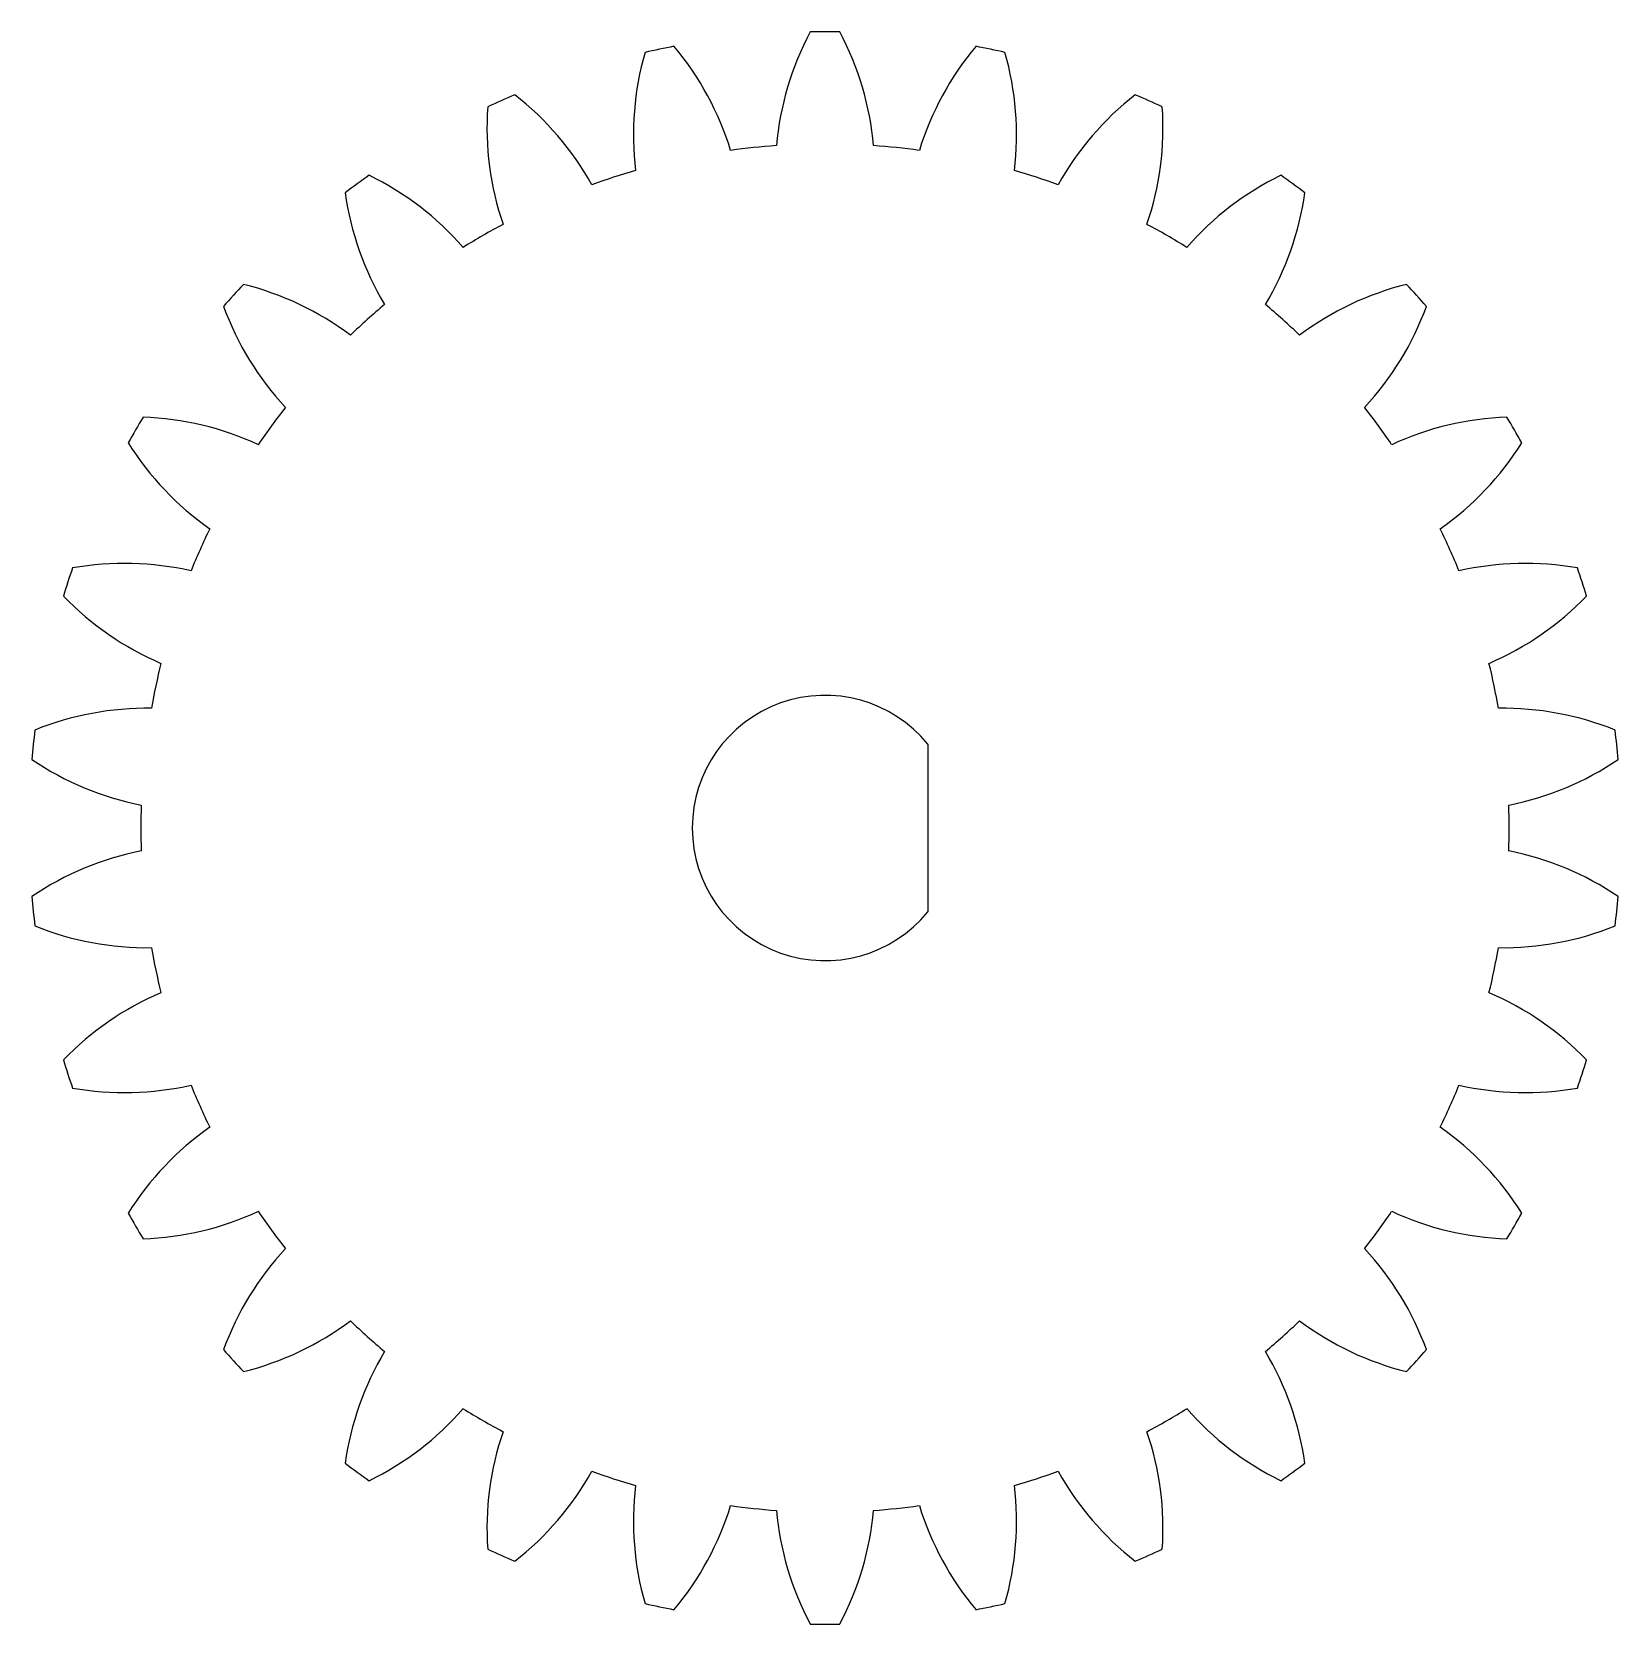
# Model space of a CAD drawing. Header units: millimetres. Extents: x -24.1 to 23.7, y -27.9 to 20.1.
import ezdxf

# ---------------------------------------------------------------- set-up
doc = ezdxf.new("R2010")
doc.units = ezdxf.units.MM

msp = doc.modelspace()

# ---------------------------------------------------------------- linework, layer by layer
at = {"color": 7, "linetype": 'Continuous', "lineweight": 25}
msp.add_line((2.931, -1.422), (2.931, -6.478), dxfattribs=at)
for centre, radius, start, end in [((7.33, 15.819), 9, 151.9852, 174.8789), ((-0.169, -3.95), 24, 88.9341, 91.0659), ((-7.668, 15.819), 9, 5.1211, 28.0148), ((3.056, 16.946), 9, 163.9852, 186.8789), ((-0.169, -3.95), 24, 100.9341, 103.0659), ((-11.614, 13.827), 9, 17.1211, 40.0148), ((11.277, 13.827), 9, 139.9852, 162.8789), ((-0.169, -3.95), 24, 76.9341, 79.0659), ((-3.394, 16.946), 9, 353.1211, 16.0148), ((-1.359, 17.16), 9, 175.9852, 198.8789), ((-0.169, -3.95), 24, 112.9341, 115.0659), ((-15.06, 11.059), 9, 29.1211, 52.0148), ((14.723, 11.059), 9, 127.9852, 150.8789), ((-0.169, -3.95), 24, 64.9341, 67.0659), ((1.021, 17.16), 9, 341.1211, 4.0148), ((-0.169, -3.95), 20.624, 94.0736, 97.9264), ((-0.169, -3.95), 20.624, 82.0736, 85.9264), ((-0.169, -3.95), 20.624, 106.0736, 109.9264), ((-0.169, -3.95), 20.624, 70.0736, 73.9264), ((-0.169, -3.95), 24, 124.9341, 127.0659), ((-17.855, 7.635), 9, 41.1211, 64.0148), ((17.518, 7.635), 9, 115.9852, 138.8789), ((-0.169, -3.95), 24, 52.9341, 55.0659), ((-5.721, 16.451), 9, 187.9852, 210.8789), ((5.384, 16.451), 9, 329.1211, 352.0148), ((-0.169, -3.95), 20.624, 118.0736, 121.9264), ((-0.169, -3.95), 20.624, 58.0736, 61.9264), ((-0.169, -3.95), 24, 136.9341, 139.0659), ((-19.877, 3.705), 9, 53.1211, 76.0148), ((19.54, 3.705), 9, 103.9852, 126.8789), ((-0.169, -3.95), 24, 40.9341, 43.0659), ((-9.842, 14.851), 9, 199.9852, 222.8789), ((-0.169, -3.95), 20.624, 130.0736, 133.9264), ((-0.169, -3.95), 20.624, 46.0736, 49.9264), ((9.504, 14.851), 9, 317.1211, 340.0148), ((-0.169, -3.95), 20.624, 142.0736, 145.9264), ((-0.169, -3.95), 20.624, 34.0736, 37.9264), ((-0.169, -3.95), 24, 148.9341, 151.0659), ((-21.038, -0.56), 9, 65.1211, 88.0148), ((20.701, -0.56), 9, 91.9852, 114.8789), ((-0.169, -3.95), 24, 28.9341, 31.0659), ((-13.539, 12.429), 9, 211.9852, 234.8789), ((13.202, 12.429), 9, 305.1211, 328.0148), ((-0.169, -3.95), 20.624, 154.0736, 157.9264), ((-0.169, -3.95), 20.624, 22.0736, 25.9264), ((-0.169, -3.95), 24, 160.9341, 163.0659), ((-21.287, -4.973), 9, 77.1211, 100.0148), ((20.95, -4.973), 9, 79.9852, 102.8789), ((-0.169, -3.95), 24, 16.9341, 19.0659), ((-16.652, 9.291), 9, 223.9852, 246.8789), ((16.315, 9.291), 9, 293.1211, 316.0148), ((-0.169, -3.95), 20.624, 166.0736, 169.9264), ((-0.169, -3.95), 20.624, 10.0736, 13.9264), ((-0.169, -3.95), 4, 39.195, 320.805), ((-20.613, -9.341), 9, 89.1211, 112.0148), ((20.275, -9.341), 9, 67.9852, 90.8789), ((-0.169, -3.95), 24, 172.9341, 175.0659), ((-0.169, -3.95), 24, 4.9341, 7.0659), ((-19.045, 5.574), 9, 235.9852, 258.8789), ((18.708, 5.574), 9, 281.1211, 304.0148), ((-0.169, -3.95), 20.624, 178.0736, 181.9264), ((-0.169, -3.95), 20.624, 358.0736, 1.9264), ((-19.045, -13.474), 9, 101.1211, 124.0148), ((18.708, -13.474), 9, 55.9852, 78.8789), ((-0.169, -3.95), 24, 184.9341, 187.0659), ((-0.169, -3.95), 24, 352.9341, 355.0659), ((-20.613, 1.442), 9, 247.9852, 270.8789), ((20.275, 1.442), 9, 269.1211, 292.0148), ((-0.169, -3.95), 20.624, 190.0736, 193.9264), ((-0.169, -3.95), 20.624, 346.0736, 349.9264), ((-16.652, -17.191), 9, 113.1211, 136.0148), ((16.315, -17.191), 9, 43.9852, 66.8789), ((-0.169, -3.95), 24, 196.9341, 199.0659), ((-0.169, -3.95), 24, 340.9341, 343.0659), ((-21.287, -2.927), 9, 259.9852, 282.8789), ((-0.169, -3.95), 20.624, 202.0736, 205.9264), ((-0.169, -3.95), 20.624, 334.0736, 337.9264), ((20.95, -2.927), 9, 257.1211, 280.0148), ((-13.539, -20.329), 9, 125.1211, 148.0148), ((13.202, -20.329), 9, 31.9852, 54.8789), ((-0.169, -3.95), 24, 208.9341, 211.0659), ((-21.038, -7.34), 9, 271.9852, 294.8789), ((-0.169, -3.95), 20.624, 214.0736, 217.9264), ((-0.169, -3.95), 20.624, 322.0736, 325.9264), ((20.701, -7.34), 9, 245.1211, 268.0148), ((-0.169, -3.95), 24, 328.9341, 331.0659), ((-9.842, -22.751), 9, 137.1211, 160.0148), ((9.504, -22.751), 9, 19.9852, 42.8789), ((-19.877, -11.605), 9, 283.9852, 306.8789), ((-0.169, -3.95), 20.624, 226.0736, 229.9264), ((-0.169, -3.95), 20.624, 310.0736, 313.9264), ((19.54, -11.605), 9, 233.1211, 256.0148), ((-0.169, -3.95), 24, 220.9341, 223.0659), ((-0.169, -3.95), 24, 316.9341, 319.0659), ((-5.721, -24.351), 9, 149.1211, 172.0148), ((5.384, -24.351), 9, 7.9852, 30.8789), ((-17.855, -15.535), 9, 295.9852, 318.8789), ((-0.169, -3.95), 20.624, 238.0736, 241.9264), ((-0.169, -3.95), 20.624, 298.0736, 301.9264), ((17.518, -15.535), 9, 221.1211, 244.0148), ((-1.359, -25.06), 9, 161.1211, 184.0148), ((1.021, -25.06), 9, 355.9852, 18.8789), ((-0.169, -3.95), 24, 232.9341, 235.0659), ((-15.06, -18.959), 9, 307.9852, 330.8789), ((-0.169, -3.95), 20.624, 250.0736, 253.9264), ((-0.169, -3.95), 20.624, 286.0736, 289.9264), ((14.723, -18.959), 9, 209.1211, 232.0148), ((-0.169, -3.95), 24, 304.9341, 307.0659), ((3.056, -24.846), 9, 173.1211, 196.0148), ((-3.394, -24.846), 9, 343.9852, 6.8789), ((-11.614, -21.727), 9, 319.9852, 342.8789), ((-0.169, -3.95), 20.624, 262.0736, 265.9264), ((-0.169, -3.95), 20.624, 274.0736, 277.9264), ((11.277, -21.727), 9, 197.1211, 220.0148), ((7.33, -23.718), 9, 185.1211, 208.0148), ((-7.668, -23.718), 9, 331.9852, 354.8789), ((-0.169, -3.95), 24, 244.9341, 247.0659), ((-0.169, -3.95), 24, 292.9341, 295.0659), ((-0.169, -3.95), 24, 256.9341, 259.0659), ((-0.169, -3.95), 24, 280.9341, 283.0659), ((-0.169, -3.95), 24, 268.9341, 271.0659)]:
    msp.add_arc(centre, radius, start, end, dxfattribs=at)

doc.saveas('drawing.dxf')
